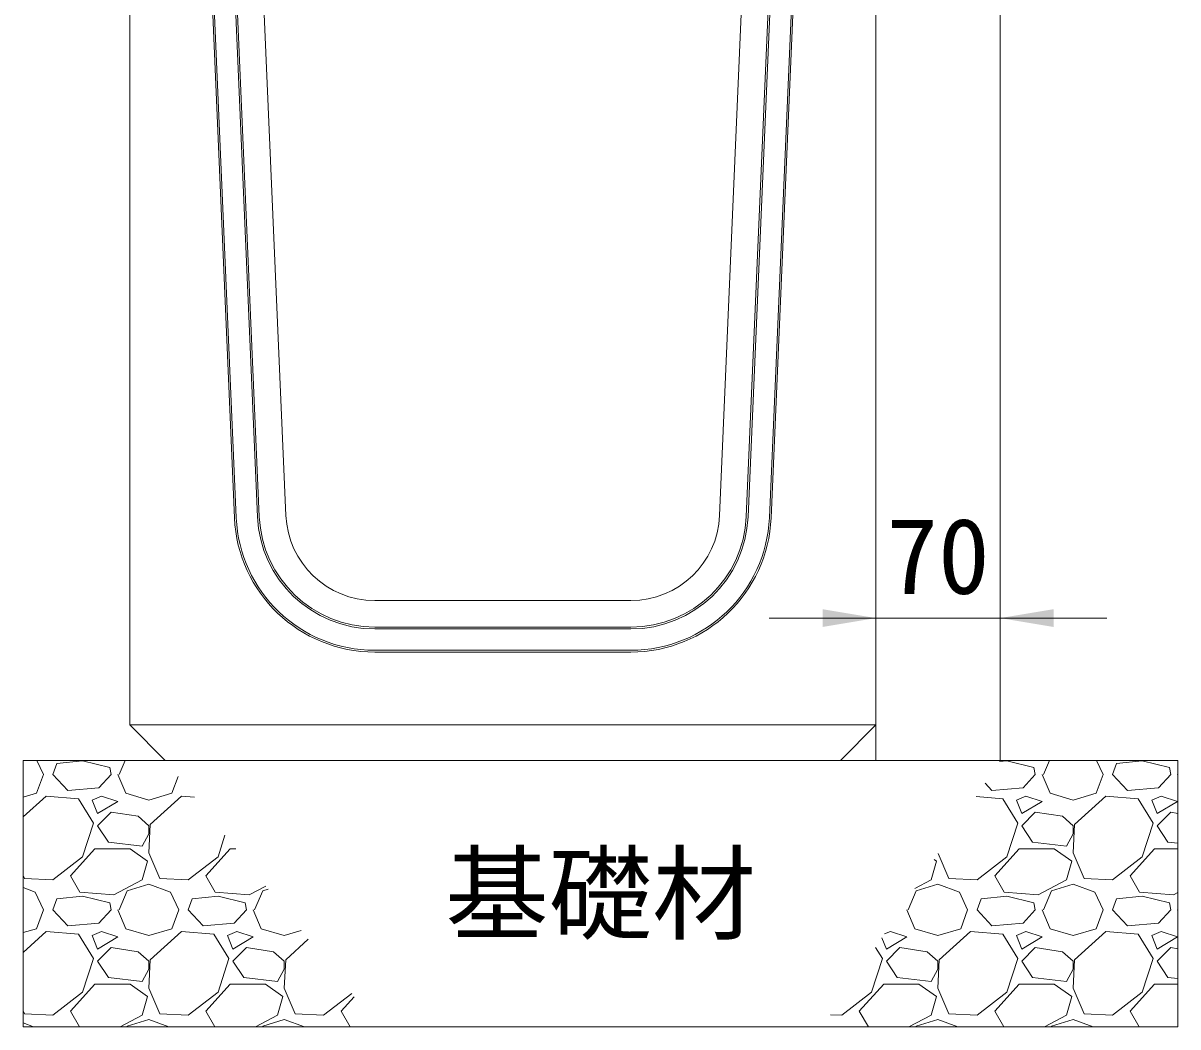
# Model space of a CAD drawing. Units: millimetres at full size; details may follow other scales. Extents: x 187207 to 255567, y 882048 to 905686.
# Drawn here: x 210669 to 211319, y 882940 to 883505 of the extents above; entities that cross this region are included whole.
import ezdxf
from ezdxf.enums import TextEntityAlignment as Align

# ---------------------------------------------------------------- set-up
doc = ezdxf.new("R2010")
doc.units = ezdxf.units.MM
doc.header["$LTSCALE"] = 20
for name, color, linetype, lineweight in [('パネックス', 2, 'Continuous', 13), ('基礎材', 7, 'Continuous', 15), ('寸法線', 7, 'Continuous', 13), ('箱型U字側溝', 2, 'Continuous', 9), ('ﾊｯﾁﾝｸﾞ', 7, 'Continuous', 5)]:
    doc.layers.add(name, color=color, linetype=linetype, lineweight=lineweight)
doc.styles.add('ＭＳ ゴシック', font='')
doc.styles.get('ＭＳ ゴシック').set_extended_font_data('MS Gothic')

# ---------------------------------------------------------------- blocks, each defined once
blk = doc.blocks.new('filled_arrow')
at = {"color": 0, "linetype": 'Continuous', "lineweight": -2}
blk.add_solid([(7.5, 1.25), (0, 0), (7.5, -1.25)], dxfattribs=at)

msp = doc.modelspace()

# ---------------------------------------------------------------- linework, layer by layer
at = {"layer": 'パネックス'}
for p, q in [((211219.37, 884975.37), (211219.37, 883090.37)), ((211149.37, 883090.37), (211149.37, 884075.37)), ((211219.37, 883090.37), (211149.37, 883090.37))]:
    msp.add_line(p, q, dxfattribs=at)
at = {"layer": '基礎材'}
for p, q in [((210669.37, 883090.37), (211319.37, 883090.37)), ((210669.37, 883090.37), (210669.37, 882940.37)), ((211319.37, 883090.37), (211319.37, 882940.37)), ((210669.37, 882940.37), (211319.37, 882940.37))]:
    msp.add_line(p, q, dxfattribs=at)
at = {"layer": '寸法線'}
for p, q in [((211089.37, 883170.48), (211279.37, 883170.48)), ((211149.37, 883115.37), (211149.37, 883170.48)), ((211219.37, 883115.37), (211219.37, 883170.48))]:
    msp.add_line(p, q, dxfattribs=at)
at = {"layer": '箱型U字側溝'}
for p, q in [((210771.51, 883941.37), (210802.32, 883227.57)), ((211108.19, 883940.37), (211077.42, 883227.52)), ((210867.26, 883165.37), (211011.49, 883165.37)), ((211011.49, 883164.37), (210867.26, 883164.37)), ((210867.26, 883152.37), (211011.49, 883152.37)), ((211011.49, 883151.37), (210867.26, 883151.37)), ((210729.37, 883110.37), (211149.37, 883110.37))]:
    msp.add_line(p, q, dxfattribs=at)
at = {"layer": '箱型U字側溝', "lineweight": 13}
msp.add_line((211011.49, 883180.37), (210867.26, 883180.37), dxfattribs=at)
msp.add_lwpolyline([(210817.31, 883228.21), (210789.37, 883875.37), (210816.37, 883940.37), (210814.37, 883980.37), (210778.37, 884000.37), (210774.37, 884075.37), (210732.37, 884075.37), (210729.37, 884072.37), (210729.37, 883110.37), (210749.37, 883090.37), (211129.37, 883090.37), (211149.37, 883110.37), (211149.37, 884072.37), (211146.37, 884075.37), (211104.37, 884075.37), (211100.37, 884000.37), (211064.37, 883980.37), (211062.37, 883940.37), (211089.37, 883875.37), (211061.44, 883228.21)], dxfattribs=at)
at = {"layer": '箱型U字側溝'}
for points in [[(210788.34, 883226.96), (210757.5, 883941.37), (210771.51, 883941.37)], [(210801.32, 883227.52), (210770.55, 883940.37), (210758.54, 883940.37), (210789.33, 883227.01)], [(211076.42, 883227.57), (211107.24, 883941.37), (211121.25, 883941.37), (211090.41, 883226.96)], [(211089.41, 883227.01), (211120.21, 883940.37), (211108.19, 883940.37)]]:
    msp.add_lwpolyline(points, dxfattribs=at)
for centre, radius, start, end in [((210867.26, 883230.37), 79, 182.47166, 270), ((210867.26, 883230.37), 78, 182.47166, 270), ((210867.26, 883230.37), 66, 182.47166, 270), ((210867.26, 883230.37), 65, 182.47166, 270), ((211011.49, 883230.37), 65, 270, 357.52834), ((211011.49, 883230.37), 66, 270, 357.52834), ((211011.49, 883230.37), 78, 270, 357.52834), ((211011.49, 883230.37), 79, 270, 357.52834)]:
    msp.add_arc(centre, radius, start, end, dxfattribs=at)
at = {"layer": '箱型U字側溝', "lineweight": 13}
for centre, start, end in [((210867.26, 883230.37), 182.47166, 270), ((211011.49, 883230.37), 270, 357.52834)]:
    msp.add_arc(centre, 50, start, end, dxfattribs=at)
at = {"layer": 'ﾊｯﾁﾝｸﾞ'}
for p, q in [((210677.16, 883090.37), (210680.78, 883082.52)), ((210702.88, 883090.14), (210688.4, 883088.62)), ((210718.12, 883086.33), (210702.88, 883090.14)), ((210723.45, 883082.52), (210726.81, 883090.37)), ((211223.11, 883090.14), (211218.93, 883089.7)), ((211238.35, 883086.33), (211223.11, 883090.14)), ((211243.69, 883082.52), (211247.05, 883090.37)), ((211273.59, 883090.37), (211277.21, 883082.52)), ((211299.31, 883090.14), (211284.83, 883088.62)), ((211314.55, 883086.33), (211299.31, 883090.14)), ((210686.11, 883082.52), (210688.4, 883088.62)), ((210718.88, 883082.52), (210718.12, 883086.33)), ((211239.11, 883082.52), (211238.35, 883086.33)), ((211282.55, 883082.52), (211284.83, 883088.62)), ((211315.31, 883082.52), (211314.55, 883086.33)), ((210676.97, 883071.85), (210680.78, 883082.52)), ((210694.49, 883073.38), (210686.11, 883082.52)), ((210718.88, 883082.52), (210712.02, 883074.9)), ((210722.69, 883082.52), (210727.26, 883071.85)), ((210753.17, 883071.85), (210756.57, 883081.38)), ((211214.73, 883073.38), (211210.86, 883077.6)), ((211239.11, 883082.52), (211232.26, 883074.9)), ((211242.92, 883082.52), (211247.5, 883071.85)), ((211273.4, 883071.85), (211277.21, 883082.52)), ((211290.93, 883073.38), (211282.55, 883082.52)), ((211315.31, 883082.52), (211308.46, 883074.9)), ((211319.12, 883082.52), (211319.37, 883081.94)), ((210669.37, 883069.62), (210676.97, 883071.85)), ((210712.02, 883074.9), (210694.49, 883073.38)), ((210727.26, 883071.85), (210740.21, 883068.04)), ((210740.21, 883068.04), (210753.17, 883071.85)), ((211232.26, 883074.9), (211214.73, 883073.38)), ((211247.5, 883071.85), (211260.45, 883068.04)), ((211260.45, 883068.04), (211273.4, 883071.85)), ((211308.46, 883074.9), (211290.93, 883073.38)), ((210682.3, 883070.33), (210669.37, 883058.53)), ((210700.59, 883068.81), (210682.3, 883070.33)), ((210708.97, 883055.09), (210700.59, 883068.81)), ((210713.54, 883070.33), (210708.21, 883068.04)), ((210708.21, 883068.04), (210711.26, 883060.42)), ((210711.26, 883060.42), (210722.69, 883067.28)), ((210722.69, 883067.28), (210713.54, 883070.33)), ((210758.5, 883070.33), (210740.98, 883054.33)), ((210765.9, 883069.71), (210758.5, 883070.33)), ((211220.83, 883068.81), (211205.83, 883070.06)), ((211229.21, 883055.09), (211220.83, 883068.81)), ((211233.78, 883070.33), (211228.45, 883068.04)), ((211228.45, 883068.04), (211231.49, 883060.42)), ((211231.49, 883060.42), (211242.92, 883067.28)), ((211242.92, 883067.28), (211233.78, 883070.33)), ((211278.74, 883070.33), (211261.21, 883054.33)), ((211297.03, 883068.81), (211278.74, 883070.33)), ((211305.41, 883055.09), (211297.03, 883068.81)), ((211309.98, 883070.33), (211304.65, 883068.04)), ((211304.65, 883068.04), (211307.69, 883060.42)), ((211307.69, 883060.42), (211319.12, 883067.28)), ((211319.12, 883067.28), (211309.98, 883070.33)), ((210718.88, 883061.19), (210711.26, 883053.57)), ((210734.12, 883058.9), (210718.88, 883061.19)), ((210740.21, 883053.57), (210734.12, 883058.9)), ((211239.11, 883061.19), (211231.49, 883053.57)), ((211254.35, 883058.9), (211239.11, 883061.19)), ((211260.45, 883053.57), (211254.35, 883058.9)), ((211315.31, 883061.19), (211307.69, 883053.57)), ((211319.37, 883060.58), (211315.31, 883061.19)), ((210702.88, 883036.04), (210708.97, 883055.09)), ((210711.26, 883053.57), (210717.35, 883044.42)), ((210740.98, 883054.33), (210740.21, 883038.33)), ((210740.21, 883048.99), (210740.21, 883053.57)), ((211223.11, 883036.04), (211229.21, 883055.09)), ((211231.49, 883053.57), (211237.59, 883044.42)), ((211261.21, 883054.33), (211260.45, 883038.33)), ((211260.45, 883048.99), (211260.45, 883053.57)), ((211299.31, 883036.04), (211305.41, 883055.09)), ((211307.69, 883053.57), (211313.79, 883044.42)), ((210736.4, 883042.14), (210740.21, 883048.99)), ((210779.08, 883036.04), (210783.01, 883048.33)), ((211256.64, 883042.14), (211260.45, 883048.99)), ((210696.02, 883025.37), (210709.73, 883040.61)), ((210709.73, 883040.61), (210729.55, 883040.61)), ((210717.35, 883044.42), (210736.4, 883042.14)), ((210729.55, 883040.61), (210739.45, 883033.75)), ((210740.21, 883038.33), (210746.31, 883023.85)), ((210772.22, 883025.37), (210785.93, 883040.61)), ((210785.93, 883040.61), (210789.18, 883040.61)), ((211216.25, 883025.37), (211229.97, 883040.61)), ((211229.97, 883040.61), (211249.78, 883040.61)), ((211237.59, 883044.42), (211256.64, 883042.14)), ((211249.78, 883040.61), (211259.69, 883033.75)), ((211260.45, 883038.33), (211266.55, 883023.85)), ((211292.45, 883025.37), (211306.17, 883040.61)), ((211306.17, 883040.61), (211319.37, 883040.61)), ((211313.79, 883044.42), (211319.37, 883043.75)), ((210686.11, 883023.09), (210702.88, 883036.04)), ((210739.45, 883033.75), (210736.4, 883023.09)), ((210762.31, 883023.09), (210779.08, 883036.04)), ((211183.49, 883033.75), (211180.44, 883023.09)), ((211182.22, 883034.63), (211183.49, 883033.75)), ((211184.42, 883037.93), (211190.35, 883023.85)), ((211206.35, 883023.09), (211223.11, 883036.04)), ((211259.69, 883033.75), (211256.64, 883023.09)), ((211282.55, 883023.09), (211299.31, 883036.04)), ((210669.37, 883025.6), (210670.11, 883023.85)), ((210701.35, 883016.23), (210696.02, 883025.37)), ((210777.55, 883016.23), (210772.22, 883025.37)), ((211221.59, 883016.23), (211216.25, 883025.37)), ((211297.79, 883016.23), (211292.45, 883025.37)), ((210669.37, 883018.79), (210676.21, 883016.23)), ((210670.11, 883023.85), (210686.11, 883023.09)), ((210736.4, 883023.09), (210720.4, 883014.7)), ((210728.02, 883016.99), (210740.21, 883020.8)), ((210740.21, 883020.8), (210752.41, 883016.23)), ((210746.31, 883023.85), (210762.31, 883023.09)), ((210805.98, 883019.61), (210796.6, 883014.7)), ((211180.44, 883023.09), (211171.34, 883018.32)), ((211172.06, 883016.99), (211184.25, 883020.8)), ((211184.25, 883020.8), (211196.44, 883016.23)), ((211190.35, 883023.85), (211206.35, 883023.09)), ((211256.64, 883023.09), (211240.64, 883014.7)), ((211248.26, 883016.99), (211260.45, 883020.8)), ((211260.45, 883020.8), (211272.64, 883016.23)), ((211266.55, 883023.85), (211282.55, 883023.09)), ((210676.21, 883016.23), (210680.78, 883006.32)), ((210686.11, 883006.32), (210688.4, 883012.42)), ((210702.88, 883013.94), (210688.4, 883012.42)), ((210720.4, 883014.7), (210701.35, 883016.23)), ((210718.12, 883010.13), (210702.88, 883013.94)), ((210723.45, 883006.32), (210728.02, 883016.99)), ((210752.41, 883016.23), (210756.98, 883006.32)), ((210762.31, 883006.32), (210764.6, 883012.42)), ((210779.08, 883013.94), (210764.6, 883012.42)), ((210796.6, 883014.7), (210777.55, 883016.23)), ((210794.32, 883010.13), (210779.08, 883013.94)), ((210799.65, 883006.32), (210804.22, 883016.99)), ((210804.22, 883016.99), (210807.31, 883017.95)), ((211167.49, 883006.32), (211172.06, 883016.99)), ((211196.44, 883016.23), (211201.01, 883006.32)), ((211206.35, 883006.32), (211208.63, 883012.42)), ((211223.11, 883013.94), (211208.63, 883012.42)), ((211240.64, 883014.7), (211221.59, 883016.23)), ((211238.35, 883010.13), (211223.11, 883013.94)), ((211243.69, 883006.32), (211248.26, 883016.99)), ((211272.64, 883016.23), (211277.21, 883006.32)), ((211282.55, 883006.32), (211284.83, 883012.42)), ((211299.31, 883013.94), (211284.83, 883012.42)), ((211316.84, 883014.7), (211297.79, 883016.23)), ((211314.55, 883010.13), (211299.31, 883013.94)), ((211319.37, 883016.03), (211316.84, 883014.7)), ((210676.97, 882995.65), (210680.78, 883006.32)), ((210694.49, 882997.18), (210686.11, 883006.32)), ((210718.88, 883006.32), (210712.02, 882998.7)), ((210718.88, 883006.32), (210718.12, 883010.13)), ((210722.69, 883006.32), (210727.26, 882995.65)), ((210753.17, 882995.65), (210756.98, 883006.32)), ((210770.69, 882997.18), (210762.31, 883006.32)), ((210795.08, 883006.32), (210788.22, 882998.7)), ((210795.08, 883006.32), (210794.32, 883010.13)), ((210798.89, 883006.32), (210803.46, 882995.65)), ((211166.72, 883006.32), (211171.3, 882995.65)), ((211197.2, 882995.65), (211201.01, 883006.32)), ((211214.73, 882997.18), (211206.35, 883006.32)), ((211239.11, 883006.32), (211232.26, 882998.7)), ((211239.11, 883006.32), (211238.35, 883010.13)), ((211242.92, 883006.32), (211247.5, 882995.65)), ((211273.4, 882995.65), (211277.21, 883006.32)), ((211290.93, 882997.18), (211282.55, 883006.32)), ((211315.31, 883006.32), (211308.46, 882998.7)), ((211315.31, 883006.32), (211314.55, 883010.13)), ((211319.12, 883006.32), (211319.37, 883005.74)), ((210669.37, 882993.42), (210676.97, 882995.65)), ((210682.3, 882994.13), (210669.37, 882982.33)), ((210700.59, 882992.61), (210682.3, 882994.13)), ((210712.02, 882998.7), (210694.49, 882997.18)), ((210708.97, 882978.89), (210700.59, 882992.61)), ((210713.54, 882994.13), (210708.21, 882991.84)), ((210722.69, 882991.08), (210713.54, 882994.13)), ((210727.26, 882995.65), (210740.21, 882991.84)), ((210740.21, 882991.84), (210753.17, 882995.65)), ((210758.5, 882994.13), (210740.98, 882978.13)), ((210776.79, 882992.61), (210758.5, 882994.13)), ((210788.22, 882998.7), (210770.69, 882997.18)), ((210785.17, 882978.89), (210776.79, 882992.61)), ((210789.74, 882994.13), (210784.41, 882991.84)), ((210798.89, 882991.08), (210789.74, 882994.13)), ((210803.46, 882995.65), (210816.41, 882991.84)), ((210816.41, 882991.84), (210825.95, 882994.65)), ((211157.58, 882994.13), (211154.27, 882992.71)), ((211166.72, 882991.08), (211157.58, 882994.13)), ((211171.3, 882995.65), (211184.25, 882991.84)), ((211184.25, 882991.84), (211197.2, 882995.65)), ((211202.54, 882994.13), (211185.01, 882978.13)), ((211220.83, 882992.61), (211202.54, 882994.13)), ((211232.26, 882998.7), (211214.73, 882997.18)), ((211229.21, 882978.89), (211220.83, 882992.61)), ((211233.78, 882994.13), (211228.45, 882991.84)), ((211242.92, 882991.08), (211233.78, 882994.13)), ((211247.5, 882995.65), (211260.45, 882991.84)), ((211260.45, 882991.84), (211273.4, 882995.65)), ((211278.74, 882994.13), (211261.21, 882978.13)), ((211297.03, 882992.61), (211278.74, 882994.13)), ((211308.46, 882998.7), (211290.93, 882997.18)), ((211305.41, 882978.89), (211297.03, 882992.61)), ((211309.98, 882994.13), (211304.65, 882991.84)), ((211319.12, 882991.08), (211309.98, 882994.13)), ((210708.21, 882991.84), (210711.26, 882984.22)), ((210711.26, 882984.22), (210722.69, 882991.08)), ((210784.41, 882991.84), (210787.46, 882984.22)), ((210787.46, 882984.22), (210798.89, 882991.08)), ((210829.88, 882989.73), (210817.18, 882978.13)), ((211152.79, 882990.49), (211155.29, 882984.22)), ((211155.29, 882984.22), (211166.72, 882991.08)), ((211228.45, 882991.84), (211231.49, 882984.22)), ((211231.49, 882984.22), (211242.92, 882991.08)), ((211304.65, 882991.84), (211307.69, 882984.22)), ((211307.69, 882984.22), (211319.12, 882991.08)), ((210718.88, 882984.99), (210711.26, 882977.37)), ((210734.12, 882982.7), (210718.88, 882984.99)), ((210740.21, 882977.37), (210734.12, 882982.7)), ((210795.08, 882984.99), (210787.46, 882977.37)), ((210810.32, 882982.7), (210795.08, 882984.99)), ((210816.41, 882977.37), (210810.32, 882982.7)), ((211153.01, 882978.89), (211149.2, 882985.12)), ((211162.91, 882984.99), (211155.29, 882977.37)), ((211178.15, 882982.7), (211162.91, 882984.99)), ((211184.25, 882977.37), (211178.15, 882982.7)), ((211239.11, 882984.99), (211231.49, 882977.37)), ((211254.35, 882982.7), (211239.11, 882984.99)), ((211260.45, 882977.37), (211254.35, 882982.7)), ((211315.31, 882984.99), (211307.69, 882977.37)), ((211319.37, 882984.38), (211315.31, 882984.99)), ((210702.88, 882959.84), (210708.97, 882978.89)), ((210711.26, 882977.37), (210717.35, 882968.22)), ((210740.98, 882978.13), (210740.21, 882962.13)), ((210740.21, 882972.79), (210740.21, 882977.37)), ((210779.08, 882959.84), (210785.17, 882978.89)), ((210787.46, 882977.37), (210793.55, 882968.22)), ((210817.18, 882978.13), (210816.41, 882962.13)), ((210816.41, 882972.79), (210816.41, 882977.37)), ((211146.91, 882959.84), (211153.01, 882978.89)), ((211155.29, 882977.37), (211161.39, 882968.22)), ((211185.01, 882978.13), (211184.25, 882962.13)), ((211184.25, 882972.79), (211184.25, 882977.37)), ((211223.11, 882959.84), (211229.21, 882978.89)), ((211231.49, 882977.37), (211237.59, 882968.22)), ((211261.21, 882978.13), (211260.45, 882962.13)), ((211260.45, 882972.79), (211260.45, 882977.37)), ((211299.31, 882959.84), (211305.41, 882978.89)), ((211307.69, 882977.37), (211313.79, 882968.22)), ((210717.35, 882968.22), (210736.4, 882965.94)), ((210736.4, 882965.94), (210740.21, 882972.79)), ((210793.55, 882968.22), (210812.6, 882965.94)), ((210812.6, 882965.94), (210816.41, 882972.79)), ((211161.39, 882968.22), (211180.44, 882965.94)), ((211180.44, 882965.94), (211184.25, 882972.79)), ((211237.59, 882968.22), (211256.64, 882965.94)), ((211256.64, 882965.94), (211260.45, 882972.79)), ((211313.79, 882968.22), (211319.37, 882967.55)), ((210696.02, 882949.17), (210709.73, 882964.41)), ((210709.73, 882964.41), (210729.55, 882964.41)), ((210729.55, 882964.41), (210739.45, 882957.55)), ((210740.21, 882962.13), (210746.31, 882947.65)), ((210772.22, 882949.17), (210785.93, 882964.41)), ((210785.93, 882964.41), (210805.75, 882964.41)), ((210805.75, 882964.41), (210815.65, 882957.55)), ((210816.41, 882962.13), (210822.51, 882947.65)), ((211140.05, 882949.17), (211153.77, 882964.41)), ((211153.77, 882964.41), (211173.58, 882964.41)), ((211173.58, 882964.41), (211183.49, 882957.55)), ((211184.25, 882962.13), (211190.35, 882947.65)), ((211216.25, 882949.17), (211229.97, 882964.41)), ((211229.97, 882964.41), (211249.78, 882964.41)), ((211249.78, 882964.41), (211259.69, 882957.55)), ((211260.45, 882962.13), (211266.55, 882947.65)), ((211292.45, 882949.17), (211306.17, 882964.41)), ((211306.17, 882964.41), (211319.37, 882964.41)), ((210686.11, 882946.89), (210702.88, 882959.84)), ((210739.45, 882957.55), (210736.4, 882946.89)), ((210762.31, 882946.89), (210779.08, 882959.84)), ((210815.65, 882957.55), (210812.6, 882946.89)), ((210838.51, 882946.89), (210854.36, 882959.13)), ((210848.42, 882949.17), (210855.78, 882957.36)), ((211130.15, 882946.89), (211146.91, 882959.84)), ((211183.49, 882957.55), (211180.44, 882946.89)), ((211206.35, 882946.89), (211223.11, 882959.84)), ((211259.69, 882957.55), (211256.64, 882946.89)), ((211282.55, 882946.89), (211299.31, 882959.84)), ((210669.37, 882949.4), (210670.11, 882947.65)), ((210670.11, 882947.65), (210686.11, 882946.89)), ((210701.15, 882940.37), (210696.02, 882949.17)), ((210746.31, 882947.65), (210762.31, 882946.89)), ((210777.35, 882940.37), (210772.22, 882949.17)), ((210822.51, 882947.65), (210838.51, 882946.89)), ((210853.55, 882940.37), (210848.42, 882949.17)), ((211123.92, 882947.18), (211130.15, 882946.89)), ((211145.19, 882940.37), (211140.05, 882949.17)), ((211190.35, 882947.65), (211206.35, 882946.89)), ((211221.39, 882940.37), (211216.25, 882949.17)), ((211266.55, 882947.65), (211282.55, 882946.89)), ((211297.59, 882940.37), (211292.45, 882949.17)), ((210669.37, 882942.59), (210675.29, 882940.37)), ((210736.4, 882946.89), (210723.97, 882940.37)), ((210727.84, 882940.37), (210728.02, 882940.79)), ((210728.02, 882940.79), (210740.21, 882944.6)), ((210740.21, 882944.6), (210751.49, 882940.37)), ((210812.6, 882946.89), (210800.17, 882940.37)), ((210804.04, 882940.37), (210804.22, 882940.79)), ((210804.22, 882940.79), (210816.41, 882944.6)), ((210816.41, 882944.6), (210827.69, 882940.37)), ((211180.44, 882946.89), (211168, 882940.37)), ((211171.88, 882940.37), (211172.06, 882940.79)), ((211172.06, 882940.79), (211184.25, 882944.6)), ((211184.25, 882944.6), (211195.53, 882940.37)), ((211256.64, 882946.89), (211244.2, 882940.37)), ((211248.08, 882940.37), (211248.26, 882940.79)), ((211248.26, 882940.79), (211260.45, 882944.6)), ((211260.45, 882944.6), (211271.73, 882940.37))]:
    msp.add_line(p, q, dxfattribs=at)

# ---------------------------------------------------------------- block references
at = {"layer": '寸法線', "xscale": 4, "yscale": 4, "rotation": 180}
msp.add_blockref('filled_arrow', (211149.37, 883170.48), dxfattribs=at)
at = {"layer": '寸法線', "xscale": 4, "yscale": 4}
msp.add_blockref('filled_arrow', (211219.37, 883170.48), dxfattribs=at)

# ---------------------------------------------------------------- texts
at = {"layer": '寸法線', "style": 'ＭＳ ゴシック'}
for s, p in [('70', (211184.37, 883205.48)), ('基礎材', (210994.37, 883015.37))]:
    msp.add_text(s, height=42.72, dxfattribs=at).set_placement(p, align=Align.MIDDLE_CENTER)

doc.saveas('drawing.dxf')
